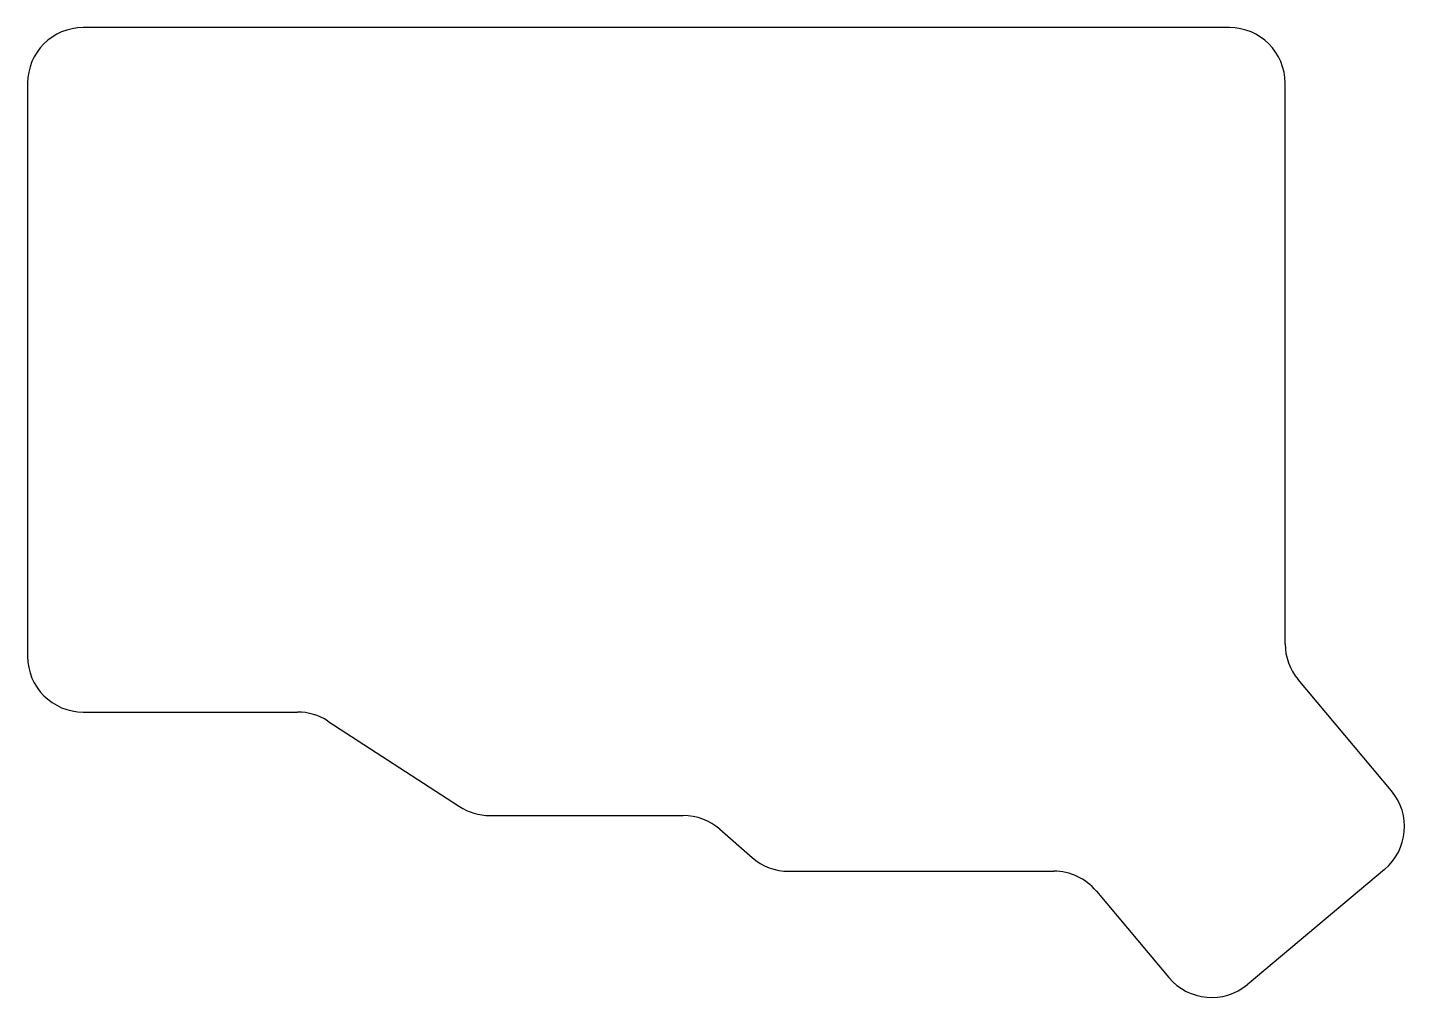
# Model space of a CAD drawing. Header units: millimetres. Extents: x -17 to 156, y -53 to 69.
import ezdxf

# ---------------------------------------------------------------- set-up
doc = ezdxf.new("R2010")
doc.units = ezdxf.units.MM

msp = doc.modelspace()

# ---------------------------------------------------------------- linework, layer by layer
for p, q in [((134, 69), (-10, 69)), ((-17, 62), (-17, -10)), ((141, -8.43), (141, 62)), ((154.35, -26.9), (142.64, -12.93)), ((-10, -17), (16.92, -17)), ((20.74, -18.13), (37.26, -28.87)), ((41.08, -30), (65.37, -30)), ((69.98, -31.73), (74.02, -35.27)), ((78.63, -37), (111.92, -37)), ((136.25, -51.22), (153.49, -36.76)), ((117.28, -39.5), (126.39, -50.36))]:
    msp.add_line(p, q)
for centre, start, end in [((-10, 62), 90, 180), ((134, 62), 0, 90), ((148, -8.43), 180, 220), ((-10, -10), 180, 270), ((16.92, -24), 56.9761, 90), ((148.99, -31.4), 310, 40), ((41.08, -23), 236.9761, 270), ((65.37, -37), 48.8141, 90), ((78.63, -30), 228.8141, 270), ((111.92, -44), 40, 90), ((131.76, -45.86), 220, 310)]:
    msp.add_arc(centre, 7, start, end)

doc.saveas('drawing.dxf')
